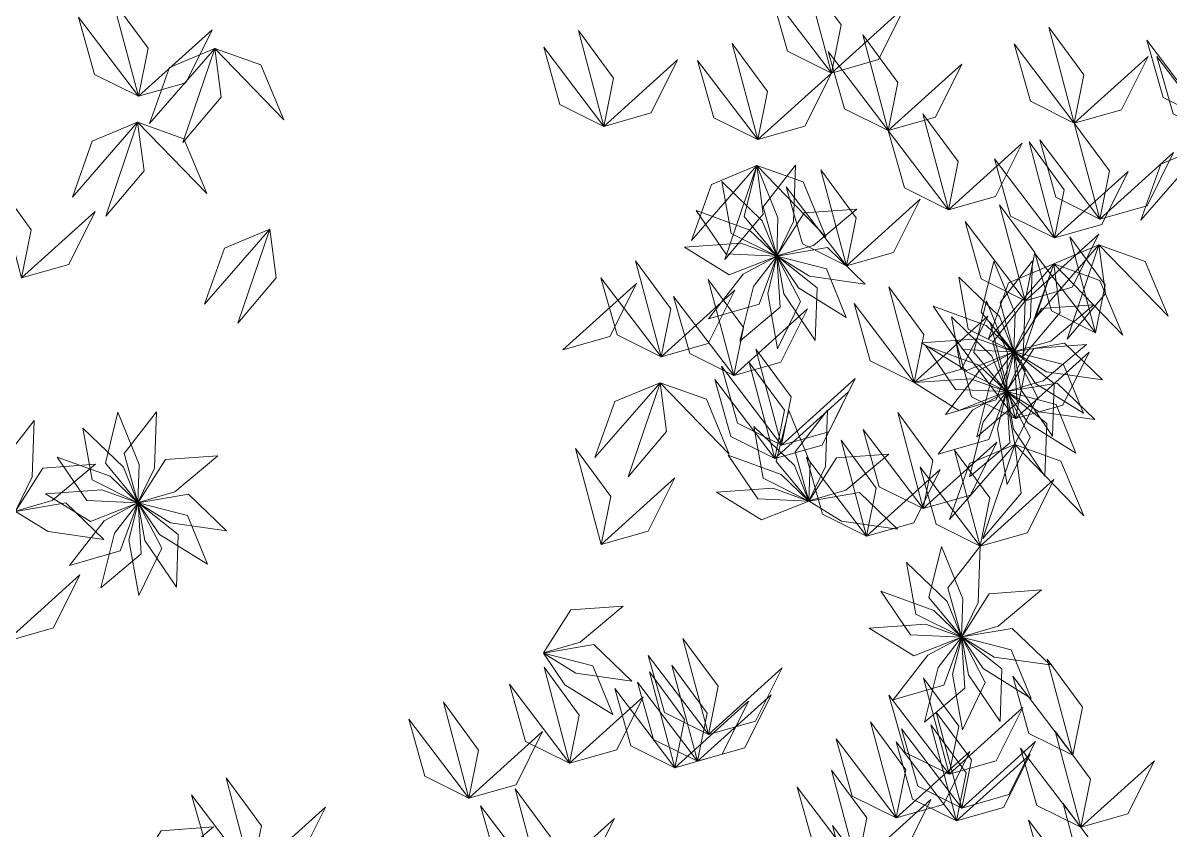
# Model space of a CAD drawing. Header units: inches. Extents: x 4350 to 28384, y -6772 to 993.
# Drawn here: x 19066.7 to 19136, y -704.1 to -655.3 of the extents above; entities that cross this region are included whole.
import ezdxf

# ---------------------------------------------------------------- set-up
doc = ezdxf.new("R2010")
doc.units = ezdxf.units.IN
doc.header["$MEASUREMENT"] = 0
doc.layers.add('ARREDAMENTO', color=2, linetype='Continuous', lineweight=18)

# ---------------------------------------------------------------- blocks, each defined once
blk = doc.blocks.new('jacaranda')
at = {"layer": 'ARREDAMENTO', "lineweight": 0}
for points in [[(14085.989, 19518.76), (14085.404, 19521.667), (14087.531, 19524.557), (14085.989, 19518.76)], [(14085.989, 19518.76), (14088.643, 19520.081), (14089.62, 19523.534), (14085.989, 19518.76)], [(14085.989, 19518.76), (14083.136, 19519.567), (14081.537, 19522.779), (14085.989, 19518.76)], [(14127.859, 19517.352), (14127.274, 19520.258), (14129.401, 19523.148), (14127.859, 19517.352)], [(14127.859, 19517.352), (14130.512, 19518.673), (14131.489, 19522.126), (14127.859, 19517.352)], [(14071.311, 19515.738), (14070.727, 19518.644), (14072.854, 19521.534), (14071.311, 19515.738)], [(14099.737, 19515.539), (14099.152, 19518.445), (14101.28, 19521.335), (14099.737, 19515.539)], [(14127.859, 19517.352), (14125.006, 19518.159), (14123.407, 19521.371), (14127.859, 19517.352)], [(14063.298, 19515.962), (14065.952, 19517.283), (14066.929, 19520.736), (14063.298, 19515.962)], [(14071.311, 19515.738), (14073.965, 19517.059), (14074.942, 19520.512), (14071.311, 19515.738)], [(14082.551, 19515.279), (14081.967, 19518.185), (14084.094, 19521.075), (14082.551, 19515.279)], [(14090.441, 19514.741), (14089.856, 19517.647), (14091.984, 19520.537), (14090.441, 19514.741)], [(14071.311, 19515.738), (14068.459, 19516.545), (14066.859, 19519.757), (14071.311, 19515.738)], [(14082.551, 19515.279), (14085.205, 19516.6), (14086.182, 19520.053), (14082.551, 19515.279)], [(14099.737, 19515.539), (14102.391, 19516.86), (14103.368, 19520.313), (14099.737, 19515.539)], [(14123.254, 19520.241), (14120.461, 19519.246), (14119.08, 19515.934), (14123.254, 19520.241)], [(14123.254, 19520.241), (14122.864, 19517.302), (14125.18, 19514.561), (14123.254, 19520.241)], [(14123.254, 19520.241), (14125.99, 19519.1), (14127.195, 19515.72), (14123.254, 19520.241)], [(14062.687, 19514.973), (14065.341, 19516.294), (14066.318, 19519.747), (14062.687, 19514.973)], [(14082.551, 19515.279), (14079.699, 19516.086), (14078.099, 19519.298), (14082.551, 19515.279)], [(14090.441, 19514.741), (14093.095, 19516.062), (14094.072, 19519.515), (14090.441, 19514.741)], [(14099.737, 19515.539), (14096.885, 19516.346), (14095.285, 19519.558), (14099.737, 19515.539)], [(14090.441, 19514.741), (14087.588, 19515.548), (14085.989, 19518.76), (14090.441, 19514.741)], [(14078.921, 19510.505), (14078.336, 19513.411), (14080.463, 19516.301), (14078.921, 19510.505)], [(14069.769, 19509.942), (14069.184, 19512.848), (14071.311, 19515.738), (14069.769, 19509.942)], [(14127.911, 19515.785), (14125.119, 19514.79), (14123.737, 19511.478), (14127.911, 19515.785)], [(14127.911, 19515.785), (14127.521, 19512.846), (14129.837, 19510.105), (14127.911, 19515.785)], [(14127.911, 19515.785), (14130.647, 19514.644), (14131.852, 19511.264), (14127.911, 19515.785)], [(14078.921, 19510.505), (14081.574, 19511.826), (14082.551, 19515.279), (14078.921, 19510.505)], [(14063.351, 19514.395), (14066.087, 19513.254), (14067.292, 19509.874), (14063.351, 19514.395)], [(14069.769, 19509.942), (14072.423, 19511.263), (14073.4, 19514.716), (14069.769, 19509.942)], [(14072.505, 19508.801), (14071.92, 19511.707), (14074.048, 19514.597), (14072.505, 19508.801)], [(14078.921, 19510.505), (14076.068, 19511.312), (14074.469, 19514.524), (14078.921, 19510.505)], [(14069.769, 19509.942), (14066.916, 19510.748), (14065.317, 19513.961), (14069.769, 19509.942)], [(14072.505, 19508.801), (14075.159, 19510.122), (14076.136, 19513.575), (14072.505, 19508.801)], [(14085.086, 19507.115), (14084.501, 19510.021), (14086.629, 19512.911), (14085.086, 19507.115)], [(14090.493, 19513.174), (14087.701, 19512.179), (14086.32, 19508.867), (14090.493, 19513.174)], [(14088.163, 19513.193), (14088.282, 19509.787), (14089.286, 19507.71), (14090.116, 19510.681), (14088.163, 19513.193)], [(14090.493, 19513.174), (14089.217, 19510.014), (14089.289, 19507.708), (14091.255, 19510.085), (14090.493, 19513.174)], [(14090.493, 19513.174), (14090.104, 19510.236), (14092.419, 19507.494), (14090.493, 19513.174)], [(14090.493, 19513.174), (14093.229, 19512.033), (14094.435, 19508.653), (14090.493, 19513.174)], [(14072.505, 19508.801), (14069.653, 19509.607), (14068.053, 19512.82), (14072.505, 19508.801)], [(14092.615, 19512.209), (14090.163, 19509.841), (14089.292, 19507.706), (14092.054, 19509.077), (14092.615, 19512.209)], [(14134.923, 19506.385), (14134.338, 19509.291), (14136.466, 19512.181), (14134.923, 19506.385)], [(14085.086, 19507.115), (14087.74, 19508.436), (14088.717, 19511.889), (14085.086, 19507.115)], [(14074.286, 19505.011), (14073.701, 19507.917), (14075.828, 19510.807), (14074.286, 19505.011)], [(14085.086, 19507.115), (14082.234, 19507.922), (14080.634, 19511.134), (14085.086, 19507.115)], [(14084.452, 19510.543), (14087.064, 19508.353), (14089.279, 19507.709), (14087.626, 19510.314), (14084.452, 19510.543)], [(14094.16, 19510.464), (14090.957, 19509.298), (14089.292, 19507.702), (14092.374, 19507.831), (14094.16, 19510.464)], [(14134.923, 19506.385), (14132.071, 19507.192), (14130.471, 19510.404), (14134.923, 19506.385)], [(14074.286, 19505.011), (14076.939, 19506.332), (14077.916, 19509.785), (14074.286, 19505.011)], [(14070.038, 19503.067), (14069.453, 19505.973), (14071.58, 19508.863), (14070.038, 19503.067)], [(14074.286, 19505.011), (14071.433, 19505.818), (14069.833, 19509.03), (14074.286, 19505.011)], [(14119.926, 19509.328), (14119.536, 19506.389), (14121.852, 19503.648), (14119.926, 19509.328)], [(14119.926, 19509.328), (14122.662, 19508.187), (14123.867, 19504.807), (14119.926, 19509.328)], [(14069.821, 19508.375), (14067.029, 19507.379), (14065.647, 19504.067), (14069.821, 19508.375)], [(14069.821, 19508.375), (14069.432, 19505.436), (14071.747, 19502.694), (14069.821, 19508.375)], [(14069.821, 19508.375), (14072.557, 19507.234), (14073.763, 19503.854), (14069.821, 19508.375)], [(14083.939, 19506.013), (14087.314, 19506.488), (14089.275, 19507.703), (14086.233, 19508.218), (14083.939, 19506.013)], [(14094.862, 19508.242), (14091.462, 19508.48), (14089.292, 19507.698), (14092.16, 19506.563), (14094.862, 19508.242)], [(14070.038, 19503.067), (14072.691, 19504.388), (14073.668, 19507.841), (14070.038, 19503.067)], [(14073.839, 19507.416), (14073.958, 19504.009), (14074.962, 19501.933), (14075.791, 19504.904), (14073.839, 19507.416)], [(14076.169, 19507.397), (14074.893, 19504.237), (14074.965, 19501.931), (14076.931, 19504.308), (14076.169, 19507.397)], [(14085.088, 19503.985), (14087.978, 19505.792), (14089.275, 19507.699), (14086.287, 19506.932), (14085.088, 19503.985)], [(14086.962, 19502.6), (14088.868, 19505.426), (14089.276, 19507.696), (14086.859, 19505.78), (14086.962, 19502.6)], [(14089.238, 19502.097), (14089.83, 19505.454), (14089.279, 19507.694), (14087.85, 19504.96), (14089.238, 19502.097)], [(14091.521, 19502.563), (14090.697, 19505.87), (14089.283, 19507.693), (14089.089, 19504.614), (14091.521, 19502.563)], [(14093.418, 19503.917), (14091.319, 19506.603), (14089.287, 19507.693), (14090.362, 19504.802), (14093.418, 19503.917)], [(14096.282, 19501.62), (14095.697, 19504.526), (14097.825, 19507.416), (14096.282, 19501.62)], [(14072.557, 19507.234), (14069.765, 19506.238), (14068.384, 19502.926), (14072.557, 19507.234)], [(14072.557, 19507.234), (14072.168, 19504.295), (14074.483, 19501.553), (14072.557, 19507.234)], [(14072.557, 19507.234), (14075.294, 19506.093), (14076.499, 19502.713), (14072.557, 19507.234)], [(14078.291, 19506.432), (14075.839, 19504.064), (14074.967, 19501.928), (14077.73, 19503.299), (14078.291, 19506.432)], [(14091.889, 19500.491), (14091.304, 19503.397), (14093.432, 19506.287), (14091.889, 19500.491)], [(14096.282, 19501.62), (14098.936, 19502.941), (14099.913, 19506.394), (14096.282, 19501.62)], [(14102.226, 19502.039), (14099.373, 19502.846), (14097.773, 19506.058), (14102.226, 19502.039)], [(14080.985, 19500.06), (14080.4, 19502.966), (14082.527, 19505.856), (14080.985, 19500.06)], [(14096.282, 19501.62), (14093.43, 19502.426), (14091.83, 19505.639), (14096.282, 19501.62)], [(14091.889, 19500.491), (14094.543, 19501.812), (14095.52, 19505.265), (14091.889, 19500.491)], [(14070.128, 19504.766), (14072.739, 19502.575), (14074.954, 19501.932), (14073.302, 19504.536), (14070.128, 19504.766)], [(14074.286, 19505.011), (14074.405, 19501.605), (14075.409, 19499.528), (14076.238, 19502.499), (14074.286, 19505.011)], [(14079.836, 19504.687), (14076.633, 19503.521), (14074.968, 19501.925), (14078.05, 19502.053), (14079.836, 19504.687)], [(14076.616, 19504.992), (14075.339, 19501.832), (14075.412, 19499.526), (14077.378, 19501.903), (14076.616, 19504.992)], [(14080.985, 19500.06), (14083.639, 19501.381), (14084.616, 19504.834), (14080.985, 19500.06)], [(14091.889, 19500.491), (14089.037, 19501.298), (14087.437, 19504.51), (14091.889, 19500.491)], [(14078.737, 19504.027), (14076.286, 19501.659), (14075.414, 19499.523), (14078.177, 19500.894), (14078.737, 19504.027)], [(14080.985, 19500.06), (14078.132, 19500.866), (14076.533, 19504.079), (14080.985, 19500.06)], [(14074.861, 19497.886), (14074.276, 19500.793), (14076.404, 19503.683), (14074.861, 19497.886)], [(14069.615, 19500.236), (14072.99, 19500.71), (14074.95, 19501.926), (14071.909, 19502.44), (14069.615, 19500.236)], [(14074.861, 19497.886), (14077.515, 19499.207), (14078.492, 19502.66), (14074.861, 19497.886)], [(14080.538, 19502.465), (14077.138, 19502.702), (14074.968, 19501.921), (14077.835, 19500.785), (14080.538, 19502.465)], [(14074.861, 19497.886), (14072.009, 19498.693), (14070.409, 19501.906), (14074.861, 19497.886)], [(14070.575, 19502.361), (14073.186, 19500.17), (14075.401, 19499.527), (14073.749, 19502.131), (14070.575, 19502.361)], [(14070.764, 19498.208), (14073.654, 19500.014), (14074.951, 19501.922), (14071.963, 19501.155), (14070.764, 19498.208)], [(14072.638, 19496.823), (14074.544, 19499.648), (14074.952, 19501.919), (14072.535, 19500.003), (14072.638, 19496.823)], [(14074.914, 19496.319), (14075.505, 19499.676), (14074.955, 19501.916), (14073.526, 19499.183), (14074.914, 19496.319)], [(14077.197, 19496.785), (14076.372, 19500.093), (14074.959, 19501.915), (14074.765, 19498.837), (14077.197, 19496.785)], [(14079.094, 19498.14), (14076.995, 19500.826), (14074.962, 19501.916), (14076.037, 19499.025), (14079.094, 19498.14)], [(14080.283, 19502.282), (14077.08, 19501.116), (14075.415, 19499.52), (14078.497, 19499.648), (14080.283, 19502.282)], [(14089.004, 19496.289), (14088.419, 19499.195), (14090.546, 19502.085), (14089.004, 19496.289)], [(14089.41, 19495.485), (14088.825, 19498.391), (14090.952, 19501.281), (14089.41, 19495.485)], [(14089.004, 19496.289), (14091.658, 19497.61), (14092.635, 19501.063), (14089.004, 19496.289)], [(14070.062, 19497.831), (14073.437, 19498.305), (14075.397, 19499.521), (14072.356, 19500.035), (14070.062, 19497.831)], [(14080.985, 19500.06), (14077.585, 19500.297), (14075.415, 19499.516), (14078.282, 19498.38), (14080.985, 19500.06)], [(14089.004, 19496.289), (14086.151, 19497.096), (14084.552, 19500.308), (14089.004, 19496.289)], [(14089.41, 19495.485), (14092.064, 19496.806), (14093.041, 19500.259), (14089.41, 19495.485)], [(14096.335, 19500.053), (14093.542, 19499.057), (14092.161, 19495.745), (14096.335, 19500.053)], [(14096.335, 19500.053), (14095.945, 19497.114), (14098.261, 19494.372), (14096.335, 19500.053)], [(14096.335, 19500.053), (14099.071, 19498.912), (14100.276, 19495.532), (14096.335, 19500.053)], [(14071.211, 19495.803), (14074.101, 19497.609), (14075.398, 19499.517), (14072.41, 19498.75), (14071.211, 19495.803)], [(14073.085, 19494.418), (14074.991, 19497.243), (14075.399, 19499.514), (14072.982, 19497.598), (14073.085, 19494.418)], [(14075.361, 19493.914), (14075.952, 19497.271), (14075.402, 19499.511), (14073.973, 19496.778), (14075.361, 19493.914)], [(14077.644, 19494.38), (14076.819, 19497.688), (14075.406, 19499.51), (14075.212, 19496.432), (14077.644, 19494.38)], [(14079.541, 19495.735), (14077.442, 19498.421), (14075.409, 19499.511), (14076.484, 19496.62), (14079.541, 19495.735)], [(14089.41, 19495.485), (14086.557, 19496.291), (14084.958, 19499.504), (14089.41, 19495.485)], [(14086.225, 19498.401), (14086.345, 19494.995), (14087.349, 19492.918), (14088.178, 19495.889), (14086.225, 19498.401)], [(14088.556, 19498.382), (14087.279, 19495.222), (14087.352, 19492.916), (14089.318, 19495.293), (14088.556, 19498.382)], [(14126.766, 19498.299), (14126.885, 19494.893), (14127.889, 19492.816), (14128.719, 19495.787), (14126.766, 19498.299)], [(14129.097, 19498.28), (14127.82, 19495.12), (14127.893, 19492.814), (14129.859, 19495.191), (14129.097, 19498.28)], [(14080.44, 19492.457), (14079.855, 19495.363), (14081.983, 19498.253), (14080.44, 19492.457)], [(14134.169, 19497.778), (14134.288, 19494.372), (14135.292, 19492.295), (14136.122, 19495.266), (14134.169, 19497.778)], [(14080.44, 19492.457), (14083.094, 19493.778), (14084.071, 19497.231), (14080.44, 19492.457)], [(14090.677, 19497.417), (14088.226, 19495.049), (14087.354, 19492.913), (14090.117, 19494.285), (14090.677, 19497.417)], [(14131.218, 19497.315), (14128.767, 19494.947), (14127.895, 19492.811), (14130.658, 19494.182), (14131.218, 19497.315)], [(14074.914, 19496.319), (14072.121, 19495.324), (14070.74, 19492.012), (14074.914, 19496.319)], [(14074.914, 19496.319), (14074.524, 19493.381), (14076.84, 19490.639), (14074.914, 19496.319)], [(14074.914, 19496.319), (14077.65, 19495.178), (14078.855, 19491.798), (14074.914, 19496.319)], [(14080.44, 19492.457), (14077.588, 19493.264), (14075.988, 19496.476), (14080.44, 19492.457)], [(14083.867, 19490.789), (14083.282, 19493.695), (14085.409, 19496.585), (14083.867, 19490.789)], [(14077.002, 19490.191), (14076.417, 19493.097), (14078.544, 19495.987), (14077.002, 19490.191)], [(14082.515, 19495.751), (14085.126, 19493.561), (14087.341, 19492.917), (14085.689, 19495.521), (14082.515, 19495.751)], [(14083.867, 19490.789), (14086.52, 19492.11), (14087.497, 19495.563), (14083.867, 19490.789)], [(14092.223, 19495.672), (14089.02, 19494.506), (14087.355, 19492.91), (14090.437, 19493.039), (14092.223, 19495.672)], [(14099.907, 19490.286), (14099.322, 19493.192), (14101.45, 19496.082), (14099.907, 19490.286)], [(14123.056, 19495.649), (14125.667, 19493.458), (14127.882, 19492.815), (14126.23, 19495.419), (14123.056, 19495.649)], [(14132.764, 19495.57), (14129.561, 19494.404), (14127.896, 19492.808), (14130.978, 19492.937), (14132.764, 19495.57)], [(14077.002, 19490.191), (14079.656, 19491.512), (14080.633, 19494.965), (14077.002, 19490.191)], [(14083.867, 19490.789), (14081.014, 19491.596), (14079.414, 19494.808), (14083.867, 19490.789)], [(14130.459, 19495.128), (14133.07, 19492.937), (14135.285, 19492.294), (14133.633, 19494.898), (14130.459, 19495.128)], [(14077.002, 19490.191), (14074.149, 19490.998), (14072.55, 19494.21), (14077.002, 19490.191)], [(14099.907, 19490.286), (14097.055, 19491.093), (14095.455, 19494.305), (14099.907, 19490.286)], [(14082.002, 19491.221), (14085.377, 19491.695), (14087.337, 19492.911), (14084.296, 19493.426), (14082.002, 19491.221)], [(14092.925, 19493.45), (14089.525, 19493.687), (14087.354, 19492.906), (14090.222, 19491.77), (14092.925, 19493.45)], [(14133.466, 19493.348), (14130.066, 19493.585), (14127.895, 19492.804), (14130.763, 19491.668), (14133.466, 19493.348)], [(14122.542, 19491.119), (14125.918, 19491.593), (14127.878, 19492.809), (14124.837, 19493.323), (14122.542, 19491.119)], [(14123.691, 19489.091), (14126.582, 19490.897), (14127.878, 19492.805), (14124.891, 19492.038), (14123.691, 19489.091)], [(14125.566, 19487.706), (14127.471, 19490.531), (14127.88, 19492.802), (14125.463, 19490.886), (14125.566, 19487.706)], [(14127.841, 19487.202), (14128.433, 19490.559), (14127.883, 19492.799), (14126.454, 19490.066), (14127.841, 19487.202)], [(14130.125, 19487.668), (14129.3, 19490.976), (14127.886, 19492.798), (14127.693, 19489.72), (14130.125, 19487.668)], [(14132.022, 19489.023), (14129.923, 19491.709), (14127.89, 19492.799), (14128.965, 19489.908), (14132.022, 19489.023)], [(14129.946, 19490.598), (14133.321, 19491.072), (14135.281, 19492.288), (14132.24, 19492.802), (14129.946, 19490.598)], [(14077.002, 19490.191), (14077.121, 19486.785), (14078.125, 19484.708), (14078.955, 19487.679), (14077.002, 19490.191)], [(14079.332, 19490.172), (14078.056, 19487.012), (14078.128, 19484.706), (14080.095, 19487.083), (14079.332, 19490.172)], [(14081.454, 19489.207), (14079.002, 19486.839), (14078.131, 19484.704), (14080.893, 19486.075), (14081.454, 19489.207)], [(14135.855, 19484.438), (14133.002, 19485.245), (14131.403, 19488.458), (14135.855, 19484.438)], [(14073.292, 19487.541), (14075.903, 19485.351), (14078.118, 19484.707), (14076.465, 19487.312), (14073.292, 19487.541)], [(14082.999, 19487.462), (14079.796, 19486.296), (14078.131, 19484.7), (14081.213, 19484.829), (14082.999, 19487.462)], [(14098.566, 19486.57), (14101.177, 19484.38), (14103.392, 19483.736), (14101.74, 19486.341), (14098.566, 19486.57)], [(14072.778, 19483.011), (14076.153, 19483.486), (14078.114, 19484.701), (14075.072, 19485.216), (14072.778, 19483.011)], [(14083.701, 19485.24), (14080.301, 19485.478), (14078.131, 19484.696), (14080.999, 19483.561), (14083.701, 19485.24)], [(14073.927, 19480.983), (14076.817, 19482.79), (14078.114, 19484.697), (14075.126, 19483.93), (14073.927, 19480.983)], [(14075.801, 19479.598), (14077.707, 19482.424), (14078.115, 19484.694), (14075.698, 19482.778), (14075.801, 19479.598)], [(14078.077, 19479.095), (14078.669, 19482.452), (14078.118, 19484.692), (14076.689, 19481.958), (14078.077, 19479.095)], [(14080.36, 19479.561), (14079.536, 19482.868), (14078.122, 19484.691), (14077.928, 19481.612), (14080.36, 19479.561)], [(14082.257, 19480.915), (14080.159, 19483.601), (14078.126, 19484.691), (14079.201, 19481.8), (14082.257, 19480.915)], [(14093.423, 19478.816), (14092.838, 19481.722), (14094.965, 19484.612), (14093.423, 19478.816)], [(14098.052, 19482.04), (14101.428, 19482.515), (14103.388, 19483.73), (14100.347, 19484.245), (14098.052, 19482.04)], [(14099.201, 19480.012), (14102.092, 19481.819), (14103.388, 19483.726), (14100.401, 19482.959), (14099.201, 19480.012)], [(14071.403, 19477.559), (14070.818, 19480.466), (14072.945, 19483.356), (14071.403, 19477.559)], [(14093.423, 19478.816), (14096.077, 19480.137), (14097.054, 19483.59), (14093.423, 19478.816)], [(14071.403, 19477.559), (14074.057, 19478.88), (14075.034, 19482.334), (14071.403, 19477.559)], [(14093.423, 19478.816), (14090.57, 19479.623), (14088.971, 19482.835), (14093.423, 19478.816)], [(14094.079, 19477.194), (14093.494, 19480.1), (14095.621, 19482.99), (14094.079, 19477.194)], [(14095.445, 19476.809), (14094.86, 19479.715), (14096.988, 19482.605), (14095.445, 19476.809)], [(14101.812, 19477.075), (14101.227, 19479.981), (14103.354, 19482.871), (14101.812, 19477.075)], [(14078.882, 19476.414), (14078.297, 19479.32), (14080.424, 19482.21), (14078.882, 19476.414)], [(14094.079, 19477.194), (14096.733, 19478.515), (14097.71, 19481.968), (14094.079, 19477.194)], [(14101.812, 19477.075), (14104.465, 19478.396), (14105.442, 19481.849), (14101.812, 19477.075)], [(14078.882, 19476.414), (14081.535, 19477.735), (14082.512, 19481.188), (14078.882, 19476.414)], [(14094.079, 19477.194), (14091.226, 19478.001), (14089.627, 19481.213), (14094.079, 19477.194)], [(14095.445, 19476.809), (14098.099, 19478.13), (14099.076, 19481.583), (14095.445, 19476.809)], [(14101.812, 19477.075), (14098.959, 19477.882), (14097.359, 19481.094), (14101.812, 19477.075)], [(14078.882, 19476.414), (14076.029, 19477.221), (14074.43, 19480.433), (14078.882, 19476.414)], [(14095.445, 19476.809), (14092.593, 19477.616), (14090.993, 19480.828), (14095.445, 19476.809)], [(14107.894, 19474.967), (14107.309, 19477.874), (14109.436, 19480.764), (14107.894, 19474.967)], [(14078.118, 19474.373), (14077.533, 19477.279), (14079.661, 19480.169), (14078.118, 19474.373)], [(14082.078, 19473.776), (14081.493, 19476.682), (14083.62, 19479.572), (14082.078, 19473.776)], [(14107.894, 19474.967), (14110.547, 19476.289), (14111.524, 19479.742), (14107.894, 19474.967)], [(14070.924, 19473.208), (14070.339, 19476.114), (14072.467, 19479.004), (14070.924, 19473.208)], [(14078.435, 19473.594), (14077.85, 19476.5), (14079.978, 19479.39), (14078.435, 19473.594)], [(14078.118, 19474.373), (14080.772, 19475.694), (14081.749, 19479.147), (14078.118, 19474.373)], [(14107.894, 19474.967), (14105.041, 19475.774), (14103.442, 19478.987), (14107.894, 19474.967)], [(14078.118, 19474.373), (14075.266, 19475.179), (14073.666, 19478.392), (14078.118, 19474.373)], [(14078.435, 19473.594), (14081.089, 19474.915), (14082.066, 19478.368), (14078.435, 19473.594)], [(14082.078, 19473.776), (14084.732, 19475.097), (14085.709, 19478.55), (14082.078, 19473.776)], [(14070.924, 19473.208), (14073.578, 19474.529), (14074.555, 19477.982), (14070.924, 19473.208)], [(14078.435, 19473.594), (14075.583, 19474.4), (14073.983, 19477.613), (14078.435, 19473.594)], [(14082.078, 19473.776), (14079.225, 19474.582), (14077.626, 19477.795), (14082.078, 19473.776)], [(14070.924, 19473.208), (14068.072, 19474.015), (14066.472, 19477.227), (14070.924, 19473.208)], [(14084.433, 19470.865), (14083.848, 19473.771), (14085.975, 19476.661), (14084.433, 19470.865)], [(14121.019, 19470.398), (14120.434, 19473.305), (14122.562, 19476.195), (14121.019, 19470.398)], [(14084.433, 19470.865), (14087.087, 19472.186), (14088.064, 19475.639), (14084.433, 19470.865)], [(14103.553, 19469.73), (14102.968, 19472.636), (14105.095, 19475.526), (14103.553, 19469.73)], [(14084.433, 19470.865), (14081.58, 19471.671), (14079.981, 19474.884), (14084.433, 19470.865)], [(14121.019, 19470.398), (14123.673, 19471.72), (14124.65, 19475.173), (14121.019, 19470.398)], [(14070.445, 19468.857), (14069.86, 19471.763), (14071.988, 19474.653), (14070.445, 19468.857)], [(14103.553, 19469.73), (14106.207, 19471.051), (14107.184, 19474.504), (14103.553, 19469.73)], [(14121.019, 19470.398), (14118.167, 19471.205), (14116.567, 19474.418), (14121.019, 19470.398)], [(14070.445, 19468.857), (14073.099, 19470.178), (14074.076, 19473.631), (14070.445, 19468.857)], [(14103.553, 19469.73), (14100.7, 19470.537), (14099.101, 19473.749), (14103.553, 19469.73)], [(14084.37, 19467.51), (14083.785, 19470.417), (14085.913, 19473.307), (14084.37, 19467.51)], [(14123.316, 19473.226), (14125.928, 19471.035), (14128.143, 19470.391), (14126.49, 19472.996), (14123.316, 19473.226)]]:
    blk.add_lwpolyline(points, dxfattribs=at)

msp = doc.modelspace()

# ---------------------------------------------------------------- block references
at = {"xscale": -1}
msp.add_blockref('jacaranda', (33201.493, -20177.102), dxfattribs=at)

doc.saveas('drawing.dxf')
